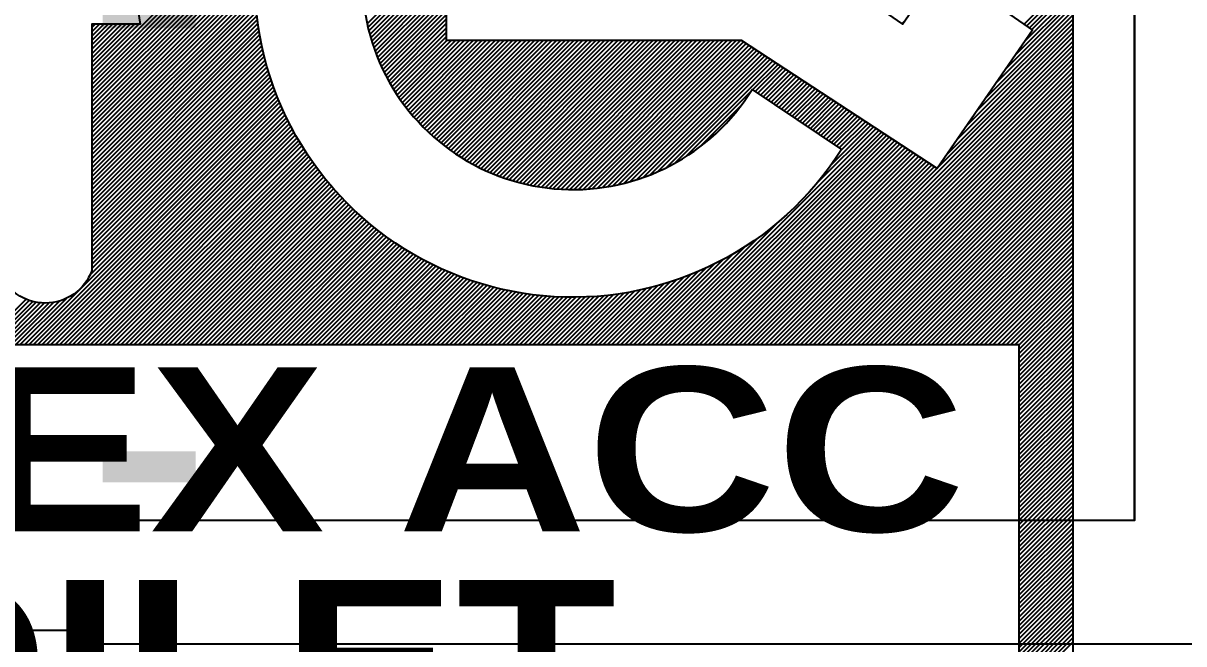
# Model space of a CAD drawing. Extents: x 15525 to 50715, y -3252 to 56414.
# Drawn here: x 31332 to 32632, y 7577 to 8272 of the extents above; entities that cross this region are included whole.
import ezdxf

# ---------------------------------------------------------------- set-up
doc = ezdxf.new("R2010")
doc.units = 0
doc.header["$MEASUREMENT"] = 0
doc.set_wipeout_variables(frame=1)
for name, color, linetype in [('A-Door', 252, 'CONTINUOUS'), ('A-Wall__Brick', 7, 'CONTINUOUS'), ('H-Fixtures__Sink', 252, 'CONTINUOUS'), ('RM$', 7, 'CONTINUOUS'), ('RM$TXT', 4, 'CONTINUOUS')]:
    doc.layers.add(name, color=color, linetype=linetype)
doc.layers.add('A-Symbol-Toilet', color=7, linetype='CONTINUOUS', true_color=0x144fff)
doc.styles.add('Arial', font='arial.ttf')
doc.styles.add('MtXpl_Arial_Black', font='')
doc.styles.get('MtXpl_Arial_Black').set_extended_font_data('Arial Black')

# ---------------------------------------------------------------- blocks, each defined once
blk = doc.blocks.new('AB_T-Unisex-Acc_LH')
blk.add_wipeout([(0, 2380.6), (2981.7, 2380.6), (2981.7, 0), (0, 0)]).dxf.layer = 'A-Symbol-Toilet'
at = {"layer": 'A-Symbol-Toilet', "linetype": 'Continuous'}
for p, q in [((1399, 1201.1), (1676.2, 1478.2)), ((1399, 1194), (1674, 1469)), ((1399, 1186.9), (1672.1, 1460)), ((1399, 1179.8), (1670.4, 1451.2)), ((1399, 1172.8), (1668.8, 1442.6)), ((1399, 1165.7), (1667.5, 1434.2)), ((1399, 1158.6), (1666.3, 1425.9)), ((1399, 1151.6), (1665.3, 1417.8)), ((1399, 1144.5), (1664.4, 1409.8)), ((1843.2, 1284.6), (1971.3, 1412.7)), ((1844.5, 1278.8), (1971.3, 1405.7)), ((1399, 1137.4), (1663.7, 1402)), ((1399, 1130.3), (1663, 1394.3)), ((1399, 1123.3), (1662.5, 1386.8)), ((1845.9, 1273.2), (1971.3, 1398.6)), ((1847.4, 1267.6), (1971.3, 1391.5)), ((1399, 1116.2), (1662.2, 1379.3)), ((1399, 1109.1), (1661.9, 1372)), ((1849, 1262.1), (1971.3, 1384.4)), ((1850.6, 1256.6), (1971.3, 1377.4)), ((1852.3, 1251.3), (1971.3, 1370.3)), ((1399, 1102.1), (1661.7, 1364.8)), ((1399, 1095), (1661.7, 1357.6)), ((1399, 1087.9), (1661.7, 1350.6)), ((1854.1, 1246), (1971.3, 1363.2)), ((1855.9, 1240.7), (1971.3, 1356.2)), ((1857.9, 1235.6), (1971.3, 1349.1)), ((2903.2, 1283.9), (2981.7, 1362.4)), ((2907.4, 1281.1), (2981.7, 1355.3)), ((2911.6, 1278.2), (2981.7, 1348.2)), ((1399, 1080.8), (1661.9, 1343.7)), ((1399, 1073.8), (1662.1, 1336.8)), ((1399, 1066.7), (1662.4, 1330.1)), ((1859.8, 1230.5), (1971.3, 1342)), ((1861.9, 1225.5), (1971.3, 1334.9)), ((2905.4, 1257.9), (2981.7, 1334.1)), ((2915.8, 1275.3), (2981.7, 1341.2)), ((1399, 1059.6), (1662.8, 1323.4)), ((1399, 1052.6), (1663.3, 1316.8)), ((1864, 1220.6), (1971.3, 1327.9)), ((1866.2, 1215.7), (1971.3, 1320.8)), ((1868.5, 1210.9), (1971.3, 1313.7)), ((2858.1, 1189.4), (2981.7, 1312.9)), ((2873.9, 1212.2), (2981.7, 1320)), ((2889.7, 1235), (2981.7, 1327)), ((1399, 1045.5), (1663.8, 1310.3)), ((1399, 1038.4), (1664.5, 1303.8)), ((1399, 1031.3), (1665.2, 1297.5)), ((1870.8, 1206.1), (1971.3, 1306.7)), ((1873.2, 1201.4), (1971.3, 1299.6)), ((1875.6, 1196.8), (1971.3, 1292.5)), ((2826.6, 1143.7), (2981.7, 1298.7)), ((2842.4, 1166.5), (2981.7, 1305.8)), ((1399, 1024.3), (1665.9, 1291.2)), ((1399, 1017.2), (1666.8, 1284.9)), ((1399, 1278.8), (1404.2, 1284)), ((1399, 1271.8), (1411.3, 1284)), ((1399, 1264.7), (1418.4, 1284)), ((1399, 1257.6), (1425.4, 1284)), ((1399, 1250.5), (1432.5, 1284)), ((1399, 1243.5), (1439.6, 1284)), ((1399, 1236.4), (1446.7, 1284)), ((1399, 1229.3), (1453.7, 1284)), ((1399, 1222.3), (1460.8, 1284)), ((1399, 1215.2), (1467.9, 1284)), ((1399, 1208.1), (1474.9, 1284)), ((1399, 1010.1), (1667.7, 1278.8)), ((1878.1, 1192.2), (1971.3, 1285.5)), ((1880.6, 1187.7), (1971.3, 1278.4)), ((2706.1, 1284.8), (2711.1, 1289.8)), ((2779.3, 1075.2), (2981.7, 1277.5)), ((2795.1, 1098), (2981.7, 1284.6)), ((2810.8, 1120.9), (2981.7, 1291.7)), ((1399, 1003.1), (1668.7, 1272.7)), ((1399, 996), (1669.7, 1266.7)), ((1399, 988.9), (1670.8, 1260.7)), ((1399, 981.8), (1672, 1254.8)), ((1883.3, 1183.2), (1971.3, 1271.3)), ((1885.9, 1178.8), (1971.3, 1264.2)), ((1888.6, 1174.5), (1971.7, 1257.6)), ((1891.4, 1170.2), (1978.8, 1257.6)), ((1894.3, 1165.9), (1985.9, 1257.6)), ((1897.2, 1161.8), (1993, 1257.6)), ((1900.1, 1157.6), (2000, 1257.6)), ((1903.1, 1153.6), (2007.1, 1257.6)), ((1906.2, 1149.5), (2014.2, 1257.6)), ((1909.3, 1145.6), (2021.2, 1257.6)), ((1912.4, 1141.7), (2028.3, 1257.6)), ((1915.6, 1137.8), (2035.4, 1257.6)), ((1918.9, 1134), (2042.5, 1257.6)), ((1922.2, 1130.3), (2049.5, 1257.6)), ((1925.6, 1126.6), (2056.6, 1257.6)), ((1929, 1122.9), (2063.7, 1257.6)), ((1932.5, 1119.3), (2070.7, 1257.6)), ((1936, 1115.8), (2077.8, 1257.6)), ((1939.6, 1112.3), (2084.9, 1257.6)), ((1943.2, 1108.8), (2091.9, 1257.6)), ((1946.9, 1105.4), (2099, 1257.6)), ((1950.6, 1102.1), (2106.1, 1257.6)), ((1954.4, 1098.8), (2113.2, 1257.6)), ((1958.3, 1095.6), (2120.2, 1257.6)), ((1962.1, 1092.4), (2127.3, 1257.6)), ((1966.1, 1089.3), (2134.4, 1257.6)), ((1970.1, 1086.2), (2141.4, 1257.6)), ((1974.1, 1083.2), (2148.5, 1257.6)), ((1978.2, 1080.2), (2155.6, 1257.6)), ((1982.4, 1077.3), (2162.7, 1257.6)), ((1986.6, 1074.4), (2169.7, 1257.6)), ((1990.9, 1071.6), (2176.8, 1257.6)), ((1995.2, 1068.9), (2183.9, 1257.6)), ((1999.6, 1066.2), (2190.9, 1257.6)), ((2004, 1063.6), (2198, 1257.6)), ((2008.5, 1061), (2205.1, 1257.6)), ((2013.1, 1058.5), (2212.2, 1257.6)), ((2017.7, 1056), (2219.2, 1257.6)), ((2022.4, 1053.6), (2226.3, 1257.6)), ((2027.1, 1051.3), (2233.4, 1257.6)), ((2031.9, 1049), (2240.4, 1257.6)), ((2036.8, 1046.8), (2247.5, 1257.6)), ((2041.7, 1044.7), (2254.6, 1257.6)), ((2046.7, 1042.6), (2261.7, 1257.6)), ((2051.7, 1040.6), (2268.7, 1257.6)), ((2056.8, 1038.6), (2275.8, 1257.6)), ((2062, 1036.7), (2282.9, 1257.6)), ((2067.3, 1034.9), (2289.9, 1257.6)), ((2072.6, 1033.2), (2297, 1257.6)), ((2078, 1031.5), (2304.1, 1257.6)), ((2083.5, 1029.9), (2311.2, 1257.6)), ((2089.1, 1028.4), (2318.2, 1257.6)), ((2094.7, 1027), (2325.3, 1257.6)), ((2100.5, 1025.6), (2332.4, 1257.6)), ((2106.3, 1024.4), (2339.4, 1257.6)), ((2112.2, 1023.2), (2346.5, 1257.6)), ((2118.2, 1022.1), (2353.6, 1257.6)), ((2124.3, 1021.2), (2360.6, 1257.6)), ((2130.4, 1020.3), (2367.7, 1257.6)), ((2136.7, 1019.5), (2374.8, 1257.6)), ((2143.1, 1018.8), (2381.9, 1257.6)), ((2149.7, 1018.3), (2388.9, 1257.6)), ((2156.3, 1017.9), (2396, 1257.6)), ((2163.1, 1017.5), (2403.1, 1257.6)), ((2170, 1017.4), (2410.1, 1257.6)), ((2177, 1017.3), (2417.2, 1257.6)), ((2184.2, 1017.5), (2424.3, 1257.6)), ((2191.5, 1017.7), (2431.4, 1257.6)), ((2199, 1018.2), (2438.4, 1257.6)), ((2206.7, 1018.8), (2445.5, 1257.6)), ((2214.6, 1019.6), (2450.5, 1255.5)), ((2485.7, 767.4), (2981.7, 1263.4)), ((2492.8, 767.4), (2981.7, 1256.3)), ((2763.5, 1052.3), (2981.7, 1270.5)), ((1399, 974.8), (1673.2, 1248.9)), ((1399, 967.7), (1674.5, 1243.2)), ((1399, 960.6), (1675.8, 1237.4)), ((2222.8, 1020.7), (2454.8, 1252.7)), ((2231.1, 1022), (2459, 1249.9)), ((2239.7, 1023.5), (2463.3, 1247.1)), ((2248.7, 1025.4), (2467.6, 1244.3)), ((2257.9, 1027.6), (2471.9, 1241.5)), ((2267.6, 1030.1), (2476.1, 1238.7)), ((2277.7, 1033.2), (2480.4, 1235.9)), ((2499.8, 767.4), (2981.7, 1249.2)), ((2506.9, 767.4), (2981.7, 1242.2)), ((1399, 953.6), (1677.2, 1231.8)), ((1399, 946.5), (1678.7, 1226.1)), ((1399, 939.4), (1680.2, 1220.6)), ((2288.3, 1036.7), (2484.7, 1233.1)), ((2299.6, 1040.9), (2489, 1230.3)), ((2311.7, 1046), (2493.2, 1227.5)), ((2324.9, 1052.1), (2497.5, 1224.7)), ((2339.7, 1059.8), (2501.8, 1221.9)), ((2465.2, 1178.3), (2506.1, 1219.1)), ((2514, 767.4), (2981.7, 1235.1)), ((2521, 767.4), (2981.7, 1228)), ((2528.1, 767.4), (2981.7, 1221)), ((1399, 932.4), (1681.7, 1215)), ((1399, 925.3), (1683.3, 1209.6)), ((1399, 918.2), (1685, 1204.2)), ((1399, 911.1), (1686.7, 1198.8)), ((2469.5, 1175.5), (2510.3, 1216.3)), ((2473.7, 1172.6), (2514.6, 1213.5)), ((2477.9, 1169.8), (2518.9, 1210.7)), ((2482.2, 1166.9), (2523.2, 1207.9)), ((2486.4, 1164.1), (2527.4, 1205.1)), ((2490.6, 1161.3), (2531.7, 1202.3)), ((2494.9, 1158.4), (2536, 1199.5)), ((2535.2, 767.4), (2981.7, 1213.9)), ((2542.3, 767.4), (2981.7, 1206.8)), ((2549.3, 767.4), (2981.7, 1199.8)), ((1399, 904.1), (1688.5, 1193.5)), ((1399, 897), (1690.3, 1188.2)), ((1399, 889.9), (1692.1, 1183)), ((2499.1, 1155.6), (2540.2, 1196.7)), ((2503.3, 1152.7), (2544.5, 1193.9)), ((2507.5, 1149.9), (2548.8, 1191.2)), ((2511.8, 1147.1), (2553.1, 1188.4)), ((2516, 1144.2), (2557.3, 1185.6)), ((2520.2, 1141.4), (2561.6, 1182.8)), ((2524.5, 1138.5), (2565.9, 1180)), ((2556.4, 767.4), (2981.7, 1192.7)), ((2563.5, 767.4), (2981.7, 1185.6)), ((1290.7, 767.4), (1696, 1172.7)), ((1297.7, 767.4), (1697.9, 1167.6)), ((1304.8, 767.4), (1700, 1162.6)), ((1396.1, 879.9), (1694, 1177.8)), ((2357, 1070.1), (2462.2, 1175.3)), ((2528.7, 1135.7), (2570.2, 1177.2)), ((2532.9, 1132.9), (2574.4, 1174.4)), ((2537.2, 1130), (2578.7, 1171.6)), ((2541.4, 1127.2), (2583, 1168.8)), ((2545.6, 1124.3), (2587.3, 1166)), ((2549.9, 1121.5), (2591.5, 1163.2)), ((2570.5, 767.4), (2981.7, 1178.5)), ((2577.6, 767.4), (2981.7, 1171.5)), ((2584.7, 767.4), (2981.7, 1164.4)), ((1311.9, 767.4), (1702, 1157.6)), ((1319, 767.4), (1704.2, 1152.6)), ((1326, 767.4), (1706.3, 1147.7)), ((1333.1, 767.4), (1708.5, 1142.8)), ((2380, 1086), (2446.3, 1152.3)), ((2554.1, 1118.7), (2595.8, 1160.4)), ((2558.3, 1115.8), (2600.1, 1157.6)), ((2562.5, 1113), (2604.4, 1154.8)), ((2566.8, 1110.1), (2608.6, 1152)), ((2571, 1107.3), (2612.9, 1149.2)), ((2575.2, 1104.5), (2617.2, 1146.4)), ((2579.5, 1101.6), (2621.5, 1143.6)), ((2591.8, 767.4), (2981.7, 1157.3)), ((2598.8, 767.4), (2981.7, 1150.3)), ((2605.9, 767.4), (2981.7, 1143.2)), ((1340.2, 767.4), (1710.8, 1138)), ((1347.2, 767.4), (1713.1, 1133.2)), ((1354.3, 767.4), (1715.4, 1128.5)), ((1361.4, 767.4), (1717.8, 1123.8)), ((2583.7, 1098.8), (2625.7, 1140.8)), ((2587.9, 1095.9), (2630, 1138)), ((2592.2, 1093.1), (2634.3, 1135.2)), ((2596.4, 1090.3), (2638.6, 1132.4)), ((2600.6, 1087.4), (2642.8, 1129.6)), ((2604.8, 1084.6), (2647.1, 1126.8)), ((2607.7, 1080.3), (2651.4, 1124)), ((2613, 767.4), (2981.7, 1136.1)), ((2620, 767.4), (2981.7, 1129)), ((1368.5, 767.4), (1720.2, 1119.1)), ((1375.5, 767.4), (1722.6, 1114.5)), ((1382.6, 767.4), (1725.1, 1109.9)), ((1389.7, 767.4), (1727.6, 1105.4)), ((2316, 767.4), (2664.2, 1115.6)), ((2323.1, 767.4), (2668.5, 1112.8)), ((2330.1, 767.4), (2672.8, 1110)), ((2337.2, 767.4), (2677, 1107.2)), ((2568.4, 1026.9), (2659.9, 1118.4)), ((2592.8, 1058.4), (2655.7, 1121.2)), ((2627.1, 767.4), (2981.7, 1122)), ((2634.2, 767.4), (2981.7, 1114.9)), ((2641.3, 767.4), (2981.7, 1107.8)), ((1396.7, 767.4), (1730.2, 1100.9)), ((1403.8, 767.4), (1732.8, 1096.4)), ((1410.9, 767.4), (1735.4, 1092)), ((1418, 767.4), (1738.1, 1087.6)), ((2344.3, 767.4), (2681.3, 1104.5)), ((2351.3, 767.4), (2685.6, 1101.7)), ((2358.4, 767.4), (2689.8, 1098.9)), ((2365.5, 767.4), (2694.1, 1096.1)), ((2372.6, 767.4), (2698.4, 1093.3)), ((2379.6, 767.4), (2702.7, 1090.5)), ((2386.7, 767.4), (2706.9, 1087.7)), ((2648.3, 767.4), (2981.7, 1100.8)), ((2655.4, 767.4), (2981.7, 1093.7)), ((2662.5, 767.4), (2981.7, 1086.6)), ((1425, 767.4), (1740.8, 1083.2)), ((1432.1, 767.4), (1743.6, 1078.9)), ((1439.2, 767.4), (1746.4, 1074.6)), ((1446.2, 767.4), (1749.2, 1070.4)), ((2393.8, 767.4), (2711.2, 1084.9)), ((2400.8, 767.4), (2715.5, 1082.1)), ((2407.9, 767.4), (2719.8, 1079.3)), ((2415, 767.4), (2724, 1076.5)), ((2422, 767.4), (2728.3, 1073.7)), ((2429.1, 767.4), (2732.6, 1070.9)), ((2436.2, 767.4), (2736.9, 1068.1)), ((2669.5, 767.4), (2981.7, 1079.5)), ((2676.6, 767.4), (2981.7, 1072.5)), ((1453.3, 767.4), (1752.1, 1066.2)), ((1460.4, 767.4), (1755, 1062)), ((1467.5, 767.4), (1757.9, 1057.9)), ((1474.5, 767.4), (1760.9, 1053.8)), ((1481.6, 767.4), (1763.9, 1049.7)), ((2443.3, 767.4), (2741.1, 1065.3)), ((2450.3, 767.4), (2745.4, 1062.5)), ((2457.4, 767.4), (2749.7, 1059.7)), ((2464.5, 767.4), (2754, 1056.9)), ((2471.5, 767.4), (2758.2, 1054.1)), ((2478.6, 767.4), (2762.5, 1051.3)), ((2683.7, 767.4), (2981.7, 1065.4)), ((2690.7, 767.4), (2981.7, 1058.3)), ((2697.8, 767.4), (2981.7, 1051.3)), ((1488.7, 767.4), (1766.9, 1045.7)), ((1495.7, 767.4), (1770, 1041.7)), ((1502.8, 767.4), (1773.1, 1037.7)), ((1509.9, 767.4), (1776.3, 1033.8)), ((1517, 767.4), (1779.4, 1029.9)), ((2704.9, 767.4), (2981.7, 1044.2)), ((2712, 767.4), (2981.7, 1037.1)), ((2719, 767.4), (2981.7, 1030)), ((1524, 767.4), (1782.7, 1026.1)), ((1531.1, 767.4), (1785.9, 1022.2)), ((1538.2, 767.4), (1789.2, 1018.5)), ((1545.2, 767.4), (1792.5, 1014.7)), ((2726.1, 767.4), (2981.7, 1023)), ((2733.2, 767.4), (2981.7, 1015.9)), ((1552.3, 767.4), (1795.9, 1011)), ((1559.4, 767.4), (1799.3, 1007.3)), ((1566.5, 767.4), (1802.7, 1003.7)), ((1573.5, 767.4), (1806.2, 1000.1)), ((1580.6, 767.4), (1809.7, 996.5)), ((1587.7, 767.4), (1813.2, 992.9)), ((2740.2, 767.4), (2981.7, 1008.8)), ((2747.3, 767.4), (2981.7, 1001.8)), ((2754.4, 767.4), (2981.7, 994.7)), ((1594.7, 767.4), (1816.7, 989.4)), ((1601.8, 767.4), (1820.3, 986)), ((1608.9, 767.4), (1824, 982.5)), ((1615.9, 767.4), (1827.6, 979.1)), ((1623, 767.4), (1831.3, 975.7)), ((2761.5, 767.4), (2981.7, 987.6)), ((2768.5, 767.4), (2981.7, 980.5)), ((1630.1, 767.4), (1835.1, 972.4)), ((1637.2, 767.4), (1838.9, 969.1)), ((1644.2, 767.4), (1842.7, 965.8)), ((1651.3, 767.4), (1846.5, 962.6)), ((1658.4, 767.4), (1850.4, 959.4)), ((1665.4, 767.4), (1854.3, 956.3)), ((2308.9, 767.4), (2505.4, 963.9)), ((2775.6, 767.4), (2981.7, 973.5)), ((2782.7, 767.4), (2981.7, 966.4)), ((2789.7, 767.4), (2981.7, 959.3)), ((1672.5, 767.4), (1858.2, 953.1)), ((1679.6, 767.4), (1862.2, 950)), ((1686.7, 767.4), (1866.2, 947)), ((1693.7, 767.4), (1870.3, 944)), ((1700.8, 767.4), (1874.4, 941)), ((1707.9, 767.4), (1878.5, 938)), ((2301.8, 767.4), (2473.9, 939.5)), ((2796.8, 767.4), (2981.7, 952.3)), ((2803.9, 767.4), (2981.7, 945.2)), ((2811, 767.4), (2981.7, 938.1)), ((1714.9, 767.4), (1882.6, 935.1)), ((1722, 767.4), (1886.8, 932.2)), ((1729.1, 767.4), (1891.1, 929.4)), ((1736.2, 767.4), (1895.3, 926.6)), ((1743.2, 767.4), (1899.6, 923.8)), ((1750.3, 767.4), (1904, 921.1)), ((1757.4, 767.4), (1908.4, 918.4)), ((2294.8, 767.4), (2452, 924.7)), ((2818, 767.4), (2981.7, 931.1)), ((2825.1, 767.4), (2981.7, 924)), ((1764.4, 767.4), (1912.8, 915.8)), ((1771.5, 767.4), (1917.2, 913.1)), ((1778.6, 767.4), (1921.7, 910.6)), ((1785.7, 767.4), (1926.2, 908)), ((1792.7, 767.4), (1930.8, 905.5)), ((1799.8, 767.4), (1935.4, 903)), ((1806.9, 767.4), (1940.1, 900.6)), ((2280.6, 767.4), (2417.8, 904.6)), ((2287.7, 767.4), (2433.8, 913.5)), ((2832.2, 767.4), (2981.7, 916.9)), ((2839.2, 767.4), (2981.7, 909.8)), ((2846.3, 767.4), (2981.7, 902.8)), ((1813.9, 767.4), (1944.8, 898.2)), ((1821, 767.4), (1949.5, 895.9)), ((1828.1, 767.4), (1954.3, 893.6)), ((1835.2, 767.4), (1959.1, 891.3)), ((1842.2, 767.4), (1963.9, 889.1)), ((1849.3, 767.4), (1968.8, 886.9)), ((1856.4, 767.4), (1973.7, 884.8)), ((1863.4, 767.4), (1978.7, 882.7)), ((1870.5, 767.4), (1983.7, 880.7)), ((2259.4, 767.4), (2376.9, 884.9)), ((2266.5, 767.4), (2389.6, 890.6)), ((2273.6, 767.4), (2403.2, 897)), ((2853.4, 767.4), (2981.7, 895.7)), ((2860.5, 767.4), (2981.7, 888.6)), ((2867.5, 767.4), (2981.7, 881.6)), ((1877.6, 767.4), (1988.8, 878.7)), ((1884.6, 767.4), (1993.9, 876.7)), ((1891.7, 767.4), (1999.1, 874.8)), ((1898.8, 767.4), (2004.3, 872.9)), ((1905.9, 767.4), (2009.5, 871.1)), ((1912.9, 767.4), (2014.8, 869.3)), ((1920, 767.4), (2020.2, 867.6)), ((1927.1, 767.4), (2025.6, 865.9)), ((1934.1, 767.4), (2031, 864.3)), ((1941.2, 767.4), (2036.5, 862.7)), ((2217, 767.4), (2311.7, 862.1)), ((2224.1, 767.4), (2321.6, 865)), ((2231.1, 767.4), (2331.8, 868.1)), ((2238.2, 767.4), (2342.4, 871.6)), ((2245.3, 767.4), (2353.4, 875.6)), ((2252.3, 767.4), (2364.9, 880)), ((2874.6, 767.4), (2981.7, 874.5)), ((2881.7, 767.4), (2981.7, 867.4)), ((1948.3, 767.4), (2042.1, 861.2)), ((1955.4, 767.4), (2047.7, 859.7)), ((1962.4, 767.4), (2053.3, 858.3)), ((1969.5, 767.4), (2059, 856.9)), ((1976.6, 767.4), (2064.8, 855.6)), ((1983.6, 767.4), (2070.6, 854.4)), ((1990.7, 767.4), (2076.5, 853.2)), ((1997.8, 767.4), (2082.4, 852.1)), ((2004.9, 767.4), (2088.5, 851)), ((2011.9, 767.4), (2094.5, 850)), ((2019, 767.4), (2100.7, 849.1)), ((2026.1, 767.4), (2106.9, 848.2)), ((2033.1, 767.4), (2113.1, 847.4)), ((2040.2, 767.4), (2119.5, 846.7)), ((2047.3, 767.4), (2125.9, 846)), ((2054.4, 767.4), (2132.4, 845.4)), ((2061.4, 767.4), (2138.9, 844.9)), ((2068.5, 767.4), (2145.6, 844.5)), ((2075.6, 767.4), (2152.3, 844.2)), ((2082.6, 767.4), (2159.1, 843.9)), ((2089.7, 767.4), (2166, 843.7)), ((2096.8, 767.4), (2173, 843.6)), ((2103.9, 767.4), (2180.1, 843.7)), ((2110.9, 767.4), (2187.3, 843.8)), ((2118, 767.4), (2194.6, 844)), ((2125.1, 767.4), (2202, 844.3)), ((2132.1, 767.4), (2209.5, 844.8)), ((2139.2, 767.4), (2217.1, 845.4)), ((2146.3, 767.4), (2224.9, 846.1)), ((2153.3, 767.4), (2232.8, 846.9)), ((2160.4, 767.4), (2240.9, 847.9)), ((2167.5, 767.4), (2249.1, 849)), ((2174.6, 767.4), (2257.4, 850.3)), ((2181.6, 767.4), (2265.9, 851.7)), ((2188.7, 767.4), (2274.7, 853.4)), ((2195.8, 767.4), (2283.6, 855.2)), ((2202.8, 767.4), (2292.7, 857.3)), ((2209.9, 767.4), (2302.1, 859.6)), ((2888.7, 767.4), (2981.7, 860.3)), ((2894.9, 766.5), (2981.7, 853.3)), ((2894.9, 759.4), (2981.7, 846.2)), ((1220, 767.4), (1293, 840.5)), ((1227, 767.4), (1298.1, 838.5)), ((1234.1, 767.4), (1303.6, 836.9)), ((1241.2, 767.4), (1309.3, 835.6)), ((1248.3, 767.4), (1315.5, 834.7)), ((1255.3, 767.4), (1322.1, 834.2)), ((1262.4, 767.4), (1329.4, 834.4)), ((1269.5, 767.4), (1337.4, 835.3)), ((1276.5, 767.4), (1346.6, 837.5)), ((1283.6, 767.4), (1358, 841.8)), ((2894.9, 752.3), (2981.7, 839.1)), ((2894.9, 745.3), (2981.7, 832.1)), ((2894.9, 738.2), (2981.7, 825)), ((2894.9, 731.1), (2981.7, 817.9)), ((2894.9, 724.1), (2981.7, 810.8)), ((2894.9, 717), (2981.7, 803.8)), ((2894.9, 709.9), (2981.7, 796.7)), ((2894.9, 702.8), (2981.7, 789.6)), ((2894.9, 695.8), (2981.7, 782.6)), ((2894.9, 688.7), (2981.7, 775.5)), ((2894.9, 681.6), (2981.7, 768.4)), ((2894.9, 674.6), (2981.7, 761.3)), ((2894.9, 667.5), (2981.7, 754.3)), ((2894.9, 660.4), (2981.7, 747.2)), ((2894.9, 653.3), (2981.7, 740.1)), ((2894.9, 646.3), (2981.7, 733.1)), ((2894.9, 639.2), (2981.7, 726)), ((2894.9, 632.1), (2981.7, 718.9)), ((2894.9, 625.1), (2981.7, 711.8)), ((2894.9, 618), (2981.7, 704.8)), ((2894.9, 610.9), (2981.7, 697.7)), ((2894.9, 603.8), (2981.7, 690.6)), ((2894.9, 596.8), (2981.7, 683.6)), ((2894.9, 589.7), (2981.7, 676.5)), ((2894.9, 582.6), (2981.7, 669.4)), ((2894.9, 575.6), (2981.7, 662.4)), ((2894.9, 568.5), (2981.7, 655.3)), ((2894.9, 561.4), (2981.7, 648.2)), ((2894.9, 554.3), (2981.7, 641.1)), ((2894.9, 547.3), (2981.7, 634.1)), ((2894.9, 540.2), (2981.7, 627)), ((2894.9, 533.1), (2981.7, 619.9)), ((2894.9, 526.1), (2981.7, 612.9)), ((2894.9, 519), (2981.7, 605.8)), ((2894.9, 511.9), (2981.7, 598.7)), ((2894.9, 504.8), (2981.7, 591.6)), ((2894.9, 497.8), (2981.7, 584.6)), ((2894.9, 490.7), (2981.7, 577.5)), ((2894.9, 483.6), (2981.7, 570.4)), ((2894.9, 476.6), (2981.7, 563.4)), ((2894.9, 469.5), (2981.7, 556.3)), ((2894.9, 462.4), (2981.7, 549.2)), ((2894.9, 455.4), (2981.7, 542.1)), ((2894.9, 448.3), (2981.7, 535.1)), ((2894.9, 441.2), (2981.7, 528)), ((2894.9, 434.1), (2981.7, 520.9)), ((2894.9, 427.1), (2981.7, 513.9)), ((2894.9, 420), (2981.7, 506.8)), ((2894.9, 412.9), (2981.7, 499.7)), ((2894.9, 405.9), (2981.7, 492.6)), ((2894.9, 398.8), (2981.7, 485.6)), ((2894.9, 391.7), (2981.7, 478.5)), ((2894.9, 384.6), (2981.7, 471.4)), ((2894.9, 377.6), (2981.7, 464.4)), ((2894.9, 370.5), (2981.7, 457.3)), ((2894.9, 363.4), (2981.7, 450.2)), ((2894.9, 356.4), (2981.7, 443.1)), ((2894.9, 349.3), (2981.7, 436.1)), ((2894.9, 342.2), (2981.7, 429)), ((2894.9, 335.1), (2981.7, 421.9)), ((2894.9, 328.1), (2981.7, 414.9)), ((2894.9, 321), (2981.7, 407.8)), ((2894.9, 313.9), (2981.7, 400.7)), ((2894.9, 306.9), (2981.7, 393.6)), ((2894.9, 299.8), (2981.7, 386.6)), ((2894.9, 292.7), (2981.7, 379.5)), ((2894.9, 285.6), (2981.7, 372.4)), ((2894.9, 278.6), (2981.7, 365.4)), ((2894.9, 271.5), (2981.7, 358.3)), ((2894.9, 264.4), (2981.7, 351.2)), ((2894.9, 257.4), (2981.7, 344.2)), ((2894.9, 250.3), (2981.7, 337.1)), ((2894.9, 243.2), (2981.7, 330)), ((2894.9, 236.1), (2981.7, 322.9)), ((2894.9, 229.1), (2981.7, 315.9)), ((2894.9, 222), (2981.7, 308.8)), ((2894.9, 214.9), (2981.7, 301.7)), ((2894.9, 207.9), (2981.7, 294.7)), ((2894.9, 200.8), (2981.7, 287.6))]:
    blk.add_line(p, q, dxfattribs=at)
at = {"layer": 'A-Symbol-Toilet'}
for points in [[(0, 2380.6), (2981.7, 2380.6), (2981.7, 0), (0, 0)], [(86.8, 767.4), (2894.9, 767.4), (2894.9, 86.8), (86.8, 86.8)]]:
    blk.add_lwpolyline(points, close=True, dxfattribs=at)
for points in [[(2145, 1859.4), (2145, 1717.2), (2483.2, 1717.2), (2483.2, 1599.3), (2145, 1599.3), (2145, 1431.3), (2494, 1431.3), (2707.1, 1284.1), (2770.4, 1375.7), (2916.9, 1274.5), (2762.7, 1051.2), (2447.3, 1257.6), (1971.3, 1257.6), (1971.3, 1859.4, -3.598833)], [(1756.4, 1654.2), (1900.7, 1557.4, 1.039711), (2464.4, 1178.8), (2608.7, 1082, -1.026097)]]:
    blk.add_lwpolyline(points, format="xyb", close=True, dxfattribs=at)
blk.add_lwpolyline([(1262, 2003.4), (1353.9, 2003.4, -0.411921), (1523, 1835.6), (1572.1, 1482.9, -0.997621), (1459.6, 1479.8), (1410.5, 1776.5, 1.004432), (1399.1, 1778.5), (1476.9, 1284), (1399, 1284), (1399, 887, -0.703118), (1248.9, 887)], format="xyb", dxfattribs=at)
at = {"layer": 'A-Symbol-Toilet', "color": 7, "style": 'MtXpl_Arial_Black'}
for s, p in [('UNISEX ACC', (201.1, 466.3)), ('TOILET', (742.6, 123.6))]:
    blk.add_text(s, height=264.38, dxfattribs=at).set_placement(p)
blk = doc.blocks.new('ABus_T-Unisex-Acc_LH')
at = {"layer": 'A-Symbol-Toilet'}
blk.add_blockref('AB_T-Unisex-Acc_LH', (0, -14.1), dxfattribs=at)

msp = doc.modelspace()

# ---------------------------------------------------------------- linework, layer by layer
at = {"layer": 'A-Door'}
for p, q in [((31407.4, 7691.1), (31367.4, 7691.1)), ((31367.4, 7691.1), (31367.4, 7601.1)), ((31367.4, 7601.1), (31407.4, 7601.1))]:
    msp.add_line(p, q, dxfattribs=at)
at = {"layer": 'A-Door', "color": 252}
msp.add_arc((30447.4, 7647.1), 920, 0, 90, dxfattribs=at)
at = {"layer": 'A-Wall__Brick'}
for p, q in [((32576.6, 7715.1), (32576.6, 10447.1)), ((31407.4, 7715.1), (31407.4, 7587.1)), ((32576.6, 7715.1), (31407.4, 7715.1)), ((31407.4, 7587.1), (31407.4, 7577.1)), ((31407.4, 7577.1), (34202.6, 7577.1))]:
    msp.add_line(p, q, dxfattribs=at)
at = {"layer": 'H-Fixtures__Sink'}
for p, q in [((32108.7, 8110.1), (32194.7, 8110.1)), ((32099.7, 8095.1), (32195.2, 8095.1)), ((31684.7, 8065.1), (31972.8, 8065.1)), ((31664.7, 7715.1), (31664.7, 8045.1)), ((32141.8, 7976.7), (32141.5, 7946.9)), ((32157.1, 7946.9), (32156.8, 7976.7)), ((31964.7, 7915.2), (31964.7, 7962.1)), ((32141.5, 7946.9), (32140.2, 7824.7)), ((32157.1, 7946.9), (32158.5, 7824.7)), ((32134.8, 7934.9), (32133.3, 7826)), ((32133.3, 7826), (32134.8, 7934.9)), ((32165.3, 7826), (32163.8, 7934.9)), ((32163.8, 7934.9), (32165.3, 7826)), ((32358.7, 7930.1), (32358.7, 7827.1)), ((32374.7, 7930.1), (32374.7, 7715.1)), ((32133.4, 7835.1), (32044.7, 7835.1)), ((32173.7, 7835.1), (32165.2, 7835.1)), ((32226.1, 7772.8), (32197.7, 7821.3))]:
    msp.add_line(p, q, dxfattribs=at)
msp.add_circle((32272.7, 7825.1), 26.5, dxfattribs=at)
for centre, radius, start, end in [((32108.7, 7930.1), 180, 90, 121.5938), ((32194.7, 7930.1), 180, 0, 90), ((32099.7, 7960.1), 135, 90, 179.1461), ((32193.7, 7930.1), 165, 0, 89.4541), ((31963.5, 8142.6), 78, 276.8098, 310.6988), ((31684.7, 8045.1), 20, 90, 180), ((32149.3, 7976.6), 7.5, 0.6143, 179.3857), ((32149.3, 7934.7), 14.5, 122.6438, 179.2), ((32149.3, 7934.7), 14.5, 0.8, 57.3562), ((32044.7, 7915.1), 80, 179.9576, 270), ((32073.3, 7826.8), 60, 330.9484, 359.2), ((32073.3, 7826.8), 60, 340.4769, 359.2), ((32225.3, 7826.8), 60, 180.8, 199.5231), ((32225.3, 7826.8), 60, 180.8, 209.0516), ((32170.4, 7801.6), 33.7, 35.7078, 84.2922), ((32281.2, 7827.1), 77.4, 224.5287, 0), ((32107.2, 7825), 33, 316.3666, 359.3721), ((32191.5, 7825), 33, 180.6279, 223.6334), ((32149.3, 7784.6), 29.5, 131.281, 48.719), ((32149.3, 7784.9), 25.2, 136.3666, 43.6334), ((32149.3, 7784.6), 27, 150.9484, 29.0516), ((32149.7, 7770.1), 17.5, 257.6508, 300.8627)]:
    msp.add_arc(centre, radius, start, end, dxfattribs=at)

# ---------------------------------------------------------------- next in the draw order: block references
at = {"layer": 'A-Symbol-Toilet', "xscale": 0.6941657856748567, "yscale": 0.6941657856748567, "zscale": 0.6941657856748567}
msp.add_blockref('ABus_T-Unisex-Acc_LH', (30437.8, 7389), dxfattribs=at)

# ---------------------------------------------------------------- next in the draw order: linework, layer by layer
at = {"layer": 'RM$', "flags": 128}
msp.add_lwpolyline([(29774.6, 26318.1), (29774.6, 19785.1), (29774.6, 13705.1), (29693.6, 13705.1), (29693.6, 13567.1), (30594.6, 13567.1), (30594.6, 11566.1), (29763.6, 11566.1), (29763.6, 7592.1), (31407.4, 7592.1), (31407.4, 7577.1), (34202.6, 7577.1), (34202.6, 11412.1), (35724.6, 11412.1), (35724.6, 6822.1), (35703.6, 6822.1), (35703.6, 6050.1), (29714.6, 6050.1), (29714.6, 5898.5), (28283.3, 5898.5), (28292.6, 44426.1)], dxfattribs=at)
at = {"layer": 'RM$'}
msp.add_lwpolyline([(30369.6, 10447.1), (32576.6, 10447.1), (32576.6, 7715.1), (30369.6, 7715.1)], close=True, dxfattribs=at)

# ---------------------------------------------------------------- next in the draw order: texts
at = {"layer": 'RM$TXT', "char_height": 304.8, "attachment_point": 8, "style": 'Arial'}
for s, insert in [('316^M^JUTIL/BUILD^M^JUT/CLEANER^M^J4.17^M^J-^M^J-^M^J', (33375.6, 7868.5)), ('315^M^JUTIL/BUILD^M^JT-USL-GNT^M^J6.03^M^J-^M^J-^M^J', (31473.1, 7657.5))]:
    msp.add_mtext(s, dxfattribs=dict(at, insert=insert))

doc.saveas('drawing.dxf')
